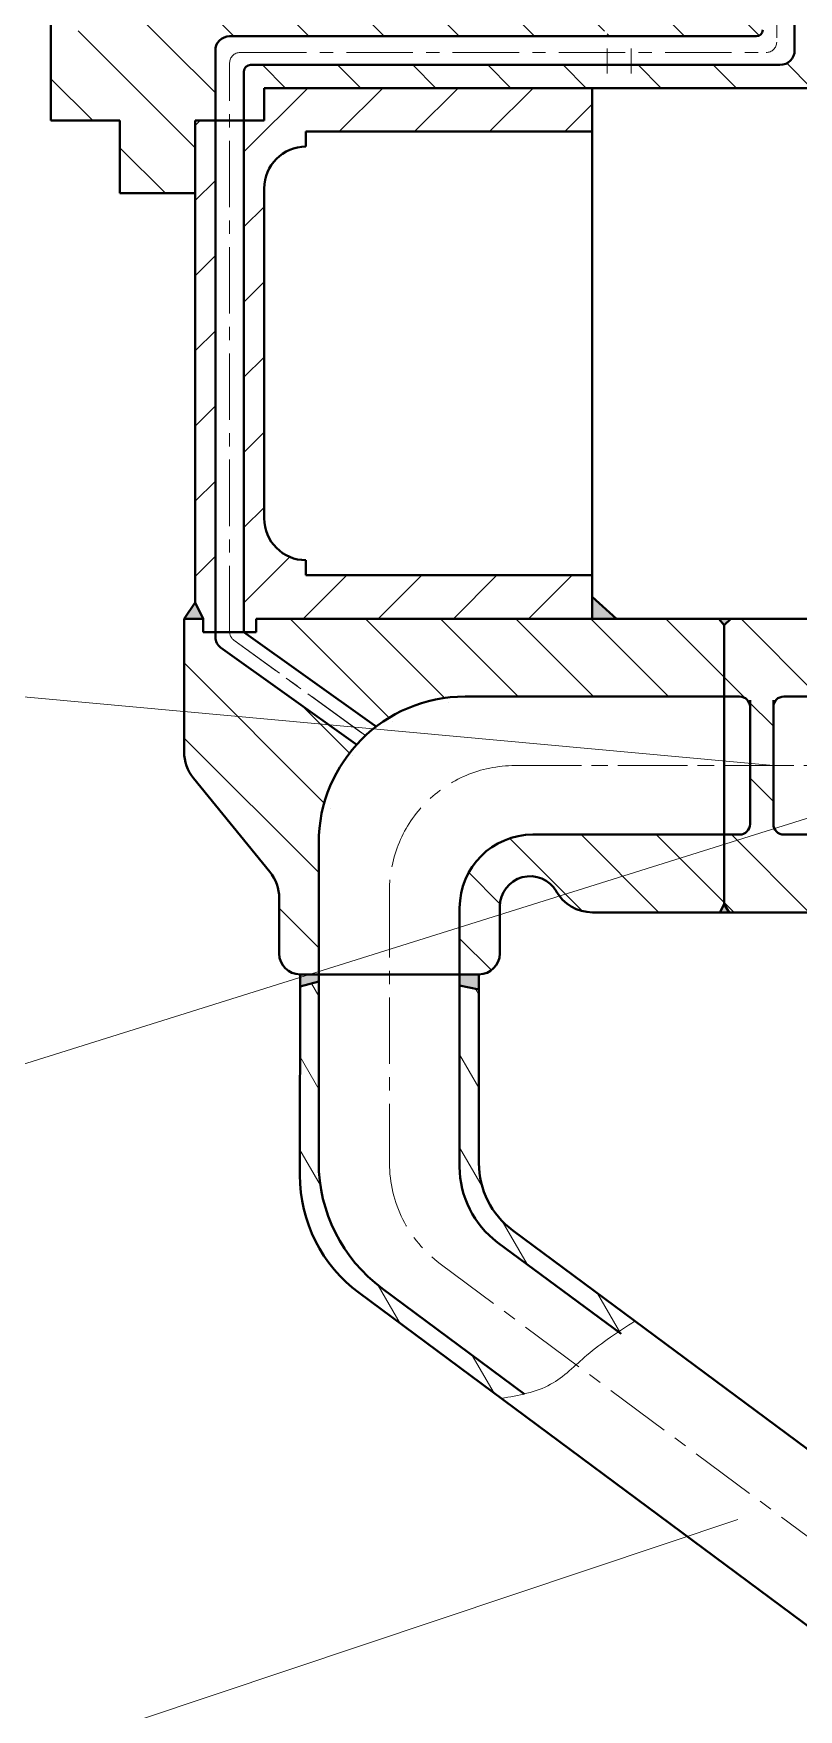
# Model space of a CAD drawing. Header units: millimetres. Extents: x 3913 to 6157, y -487 to 5915.
# Drawn here: x 4670 to 5035, y 3 to 804 of the extents above; entities that cross this region are included whole.
import ezdxf

# ---------------------------------------------------------------- set-up
doc = ezdxf.new("R2010")
doc.units = ezdxf.units.MM
doc.linetypes.add('ACAD_ISO03W100', pattern=[30, 12, -18])
doc.linetypes.add('осевая', pattern=[50.8, 31.75, -6.35, 6.35, -6.35])
doc.layers.get('0').update_dxf_attribs({"lineweight": 40})
for name, color, linetype, lineweight in [('Оси', 7, 'осевая', 20), ('ОСИ МОИ', 7, 'осевая', 20), ('Штрих пункт', 7, 'ACAD_ISO03W100', 20), ('штриховка', 7, 'Continuous', 20)]:
    doc.layers.add(name, color=color, linetype=linetype, lineweight=lineweight)

msp = doc.modelspace()

# ---------------------------------------------------------------- hatches: boundary and pattern name
h = msp.add_hatch(color=256)
h.dxf.hatch_style = 1
h.paths.add_polyline_path([(4805.99, 353.96), (4797.11, 353.96), (4797.1, 348.14), (4805.99, 350.62)])
h.paths.add_polyline_path([(4882.58, 353.96), (4873.38, 353.96), (4873.38, 348.71), (4882.58, 346.71)])
h = msp.add_hatch(color=256)
h.dxf.hatch_style = 1
h.paths.add_polyline_path([(4805.99, 353.96), (4797.11, 353.96), (4797.1, 348.14), (4805.99, 350.62)])
h.paths.add_polyline_path([(4882.58, 353.96), (4873.38, 353.96), (4873.38, 348.71), (4882.58, 346.71)])
at = {"layer": 'штриховка'}
h = msp.add_hatch(dxfattribs=at)
h.set_pattern_fill('ANSI31', color=256, scale=8, angle=90)
h.paths.add_polyline_path([(4892.86, 856.5), (4892.86, 876.1), (4848.28, 876.1), (4848.28, 863.05), (4794.39, 863.05), (4794.39, 854.11), (4777.25, 854.11), (4777.25, 863.05), (4742.73, 863.05), (4711.39, 829.97), (4711.39, 804.96), (4687.7, 804.96), (4678, 794.72), (4678, 762.07), (4710.94, 762.07), (4710.94, 727.32), (4746.95, 727.32), (4746.95, 762.07), (4756.6, 762.07), (4756.6, 795.36, -0.421846), (4763.44, 802.38), (4939.75, 802.38), (4943.86, 805.7), (4943.86, 856.5)])
h.paths.add_polyline_path([(4742.73, 863.05), (4709.42, 863.05), (4695.06, 846.64), (4711.39, 846.64), (4711.39, 829.97)], flags=17)
h.paths.add_polyline_path([(4698.66, 876.1), (4678, 876.1), (4678, 846.64), (4695.06, 846.64), (4709.42, 863.05), (4698.66, 863.05)], flags=17)
h.paths.add_polyline_path([(4955.37, 856.5), (4943.86, 856.5), (4943.86, 805.7), (4955.37, 815.03)])
h.paths.add_polyline_path([(4998.76, 850.18), (4998.76, 856.5), (4955.37, 856.5), (4955.37, 815.03)], flags=17)
h.paths.add_polyline_path([(5018.28, 846.5), (4998.76, 844.7), (4998.76, 850.18), (4955.37, 815.03), (4955.37, 802.38), (5015.28, 802.38, 0.414214), (5018.28, 805.38)], flags=17)
h.paths.add_polyline_path([(4955.37, 815.03), (4943.86, 805.7), (4943.86, 802.38), (4955.37, 802.38)])
h.paths.add_polyline_path([(4943.86, 788.69), (4922.85, 788.69), (4909.2, 777.63), (4943.86, 777.63)], flags=17)
h.paths.add_polyline_path([(4955.37, 788.69), (4943.86, 788.69), (4943.86, 777.63), (4955.37, 777.63)])
h.paths.add_polyline_path([(5059.96, 787.63), (5059.96, 850.36), (5054.26, 849.83), (5054.26, 857.25), (5043.97, 857.25), (5043.97, 848.88), (5033.54, 847.91), (5033.54, 795.69, -0.414214), (5026.54, 788.69), (4955.37, 788.69), (4955.37, 777.63), (5049.96, 777.63, 0.414214)])
h = msp.add_hatch(dxfattribs=at)
h.set_pattern_fill('ANSI31', color=256, scale=8, angle=90)
h.paths.add_polyline_path([(4922.85, 788.69), (4773.48, 788.69, 0.414214), (4770.28, 785.49), (4770.28, 762.07), (4779.93, 762.07), (4779.93, 777.63), (4909.2, 777.63)])
h = msp.add_hatch(dxfattribs=at)
h.set_pattern_fill('ANSI31', color=256, scale=8)
h.paths.add_polyline_path([(4779.93, 777.63), (4779.93, 762.07), (4770.28, 762.07), (4770.28, 523.93), (4770.28, 517.46), (4776.08, 517.46), (4776.08, 523.93), (4779.93, 523.93), (4936.69, 523.93), (4936.69, 544.79), (4799.93, 544.79), (4799.93, 551.93, -0.414214), (4779.93, 571.93), (4779.93, 729.63, -0.414214), (4799.93, 749.63), (4799.93, 756.77), (4936.69, 756.77), (4936.69, 777.63)])
h.paths.add_polyline_path([(4756.6, 762.07), (4746.95, 762.07), (4746.95, 727.32), (4746.95, 531.65), (4741.66, 523.93), (4746.95, 523.93), (4750.8, 523.93), (4750.8, 517.46), (4756.6, 517.46), (4756.6, 523.93)])
h = msp.add_hatch(dxfattribs=at)
h.set_pattern_fill('ANSI31', color=256, scale=8, angle=90)
h.paths.add_polyline_path([(5085.23, 510.69), (5089.42, 510.69), (5089.42, 536.82), (5085.23, 536.82), (5085.23, 540.53), (5052.18, 523.93), (5003.05, 523.93), (4999.88, 520.88), (4999.88, 489.96), (4999.88, 486.78), (5007.22, 486.78, -0.414214), (5012.22, 481.78), (5012.22, 453.78), (5023.37, 453.78), (5023.37, 481.78, -0.414214), (5028.37, 486.78), (5042.88, 486.78), (5085.23, 501.09), (5085.23, 504.04)])
h.paths.add_polyline_path([(5098.96, 534.76), (5098.96, 536.82), (5089.42, 536.82), (5089.42, 510.69), (5095.11, 510.69), (5098.96, 511.59)])
h.paths.add_polyline_path([(5042.88, 420.78), (5028.37, 420.78, -0.414214), (5023.37, 425.78), (5023.37, 453.78), (5012.22, 453.78), (5012.22, 425.78, -0.414214), (5007.22, 420.78), (4999.88, 420.78), (4999.88, 417.59), (4999.88, 387.48), (5002.25, 383.62), (5052.18, 383.62), (5085.23, 367.03), (5085.23, 370.74), (5089.39, 370.74), (5089.39, 396.87), (5085.23, 396.87), (5085.23, 403.51), (5085.23, 406.46)])
h = msp.add_hatch(color=256, dxfattribs=at)
h.dxf.hatch_style = 1
h.paths.add_polyline_path([(4746.95, 531.65), (4741.66, 523.93), (4746.95, 523.93), (4750.8, 523.93)])
h.paths.add_polyline_path([(4938.34, 523.93), (4948.42, 523.93), (4936.69, 534.36), (4936.69, 523.93)])
h = msp.add_hatch(dxfattribs=at)
h.set_pattern_fill('ANSI31', color=256, scale=8, angle=90)
edge = h.paths.add_edge_path()
edge.add_line((4999.88, 520.88), (4997.38, 523.93))
edge.add_line((4997.38, 523.93), (4938.34, 523.93))
edge.add_line((4938.34, 523.93), (4779.93, 523.93))
edge.add_line((4779.93, 523.93), (4776.08, 523.93))
edge.add_line((4776.08, 523.93), (4776.08, 517.46))
edge.add_line((4776.08, 517.46), (4770.28, 517.46))
edge.add_line((4770.28, 517.46), (4833.47, 472.38))
edge.add_arc((4875.9, 417.04), 69.74, 89.9281, 127.48021, ccw=False)
edge.add_line((4875.99, 486.78), (4960.91, 486.78))
edge.add_line((4960.91, 486.78), (4999.88, 486.78))
edge.add_line((4999.88, 486.78), (4999.88, 520.88))
edge = h.paths.add_edge_path()
edge.add_line((4824.14, 463.81), (4759.11, 510.21))
edge.add_arc((4762.6, 515.1), 6, 180, 234.49135, ccw=False)
edge.add_line((4756.6, 515.1), (4756.6, 517.46))
edge.add_line((4756.6, 517.46), (4750.8, 517.46))
edge.add_line((4750.8, 517.46), (4750.8, 523.93))
edge.add_line((4750.8, 523.93), (4746.95, 523.93))
edge.add_line((4746.95, 523.93), (4741.66, 523.93))
edge.add_line((4741.66, 523.93), (4741.66, 460.34))
edge.add_arc((4761.66, 460.34), 20, 180, 219.20757)
edge.add_line((4746.16, 447.69), (4782.6, 403.02))
edge.add_arc((4767.11, 390.38), 20, 0, 39.20757, ccw=False)
edge.add_line((4787.11, 390.38), (4787.11, 363.96))
edge.add_arc((4797.11, 363.96), 10, 180, 270)
edge.add_line((4797.11, 353.96), (4805.99, 353.96))
edge.add_line((4805.99, 353.96), (4805.99, 419.96))
edge.add_arc((4876.52, 416.44), 70.62, 137.87351, 177.14285, ccw=False)
edge = h.paths.add_edge_path()
edge.add_line((4999.88, 420.78), (4960.91, 420.78))
edge.add_line((4960.91, 420.78), (4908.38, 420.78))
edge.add_arc((4908.5, 385.53), 35.25, 90.20253, 184.78133)
edge.add_line((4873.38, 382.59), (4873.38, 353.96))
edge.add_line((4873.38, 353.96), (4882.58, 353.96))
edge.add_arc((4882.58, 363.96), 10, 270, 360)
edge.add_line((4892.58, 363.96), (4892.58, 386.38))
edge.add_arc((4907.08, 386.39), 14.49, 31.48293, 180.01738, ccw=False)
edge.add_arc((4936.94, 403.62), 20, 208.90667, 270)
edge.add_line((4936.94, 383.62), (4997.8, 383.62))
edge.add_line((4997.8, 383.62), (4999.88, 387.48))
edge.add_line((4999.88, 387.48), (4999.88, 420.78))
h = msp.add_hatch(color=256, dxfattribs=at)
h.dxf.hatch_style = 1
h.paths.add_polyline_path([(4997.38, 523.93), (4999.88, 520.88), (5003.05, 523.93)])
h.paths.add_polyline_path([(4999.88, 387.48), (4997.8, 383.62), (5002.25, 383.62)])
h = msp.add_hatch(dxfattribs=at)
h.set_pattern_fill('ANSI31', color=256, scale=7, angle=75)
edge = h.paths.add_edge_path()
edge.add_line((4805.99, 264.14), (4805.99, 350.62))
edge.add_line((4805.99, 350.62), (4797.1, 348.14))
edge.add_line((4797.1, 348.14), (4797.03, 257.97))
edge.add_arc((4867.03, 257.91), 70, 179.95169, 233.42001)
edge.add_line((4825.31, 201.7), (4893.24, 151.29))
edge.add_spline(control_points=[(4893.24, 151.29), (4897.01, 151.9), (4900.78, 152.5), (4904.42, 153.36)], knot_values=[0, 0, 0, 0, 11.065637, 11.065637, 11.065637, 11.065637], degree=3, periodic=0)
edge.add_line((4904.42, 153.36), (4836.29, 203.91))
edge.add_arc((4880.99, 264.14), 75, 180, 233.42001, ccw=False)
edge = h.paths.add_edge_path()
edge.add_line((4882.58, 263.74), (4882.58, 346.71))
edge.add_line((4882.58, 346.71), (4873.38, 348.71))
edge.add_line((4873.38, 348.71), (4873.38, 262.01))
edge.add_arc((4918.38, 262.01), 45, 180, 233.42001)
edge.add_line((4891.56, 225.88), (4950.56, 182.1))
edge.add_spline(control_points=[(4950.56, 182.1), (4953.02, 183.87), (4955.28, 185.86), (4957.12, 188.3)], knot_values=[65.791264, 65.791264, 65.791264, 65.791264, 74.963841, 74.963841, 74.963841, 74.963841], degree=3, periodic=0)
edge.add_line((4957.12, 188.3), (4898.75, 231.62))
edge.add_arc((4922.58, 263.74), 40, 180, 233.42001, ccw=False)

# ---------------------------------------------------------------- linework, layer by layer
for p, q in [((4678, 762.07), (4678, 876.1)), ((5033.54, 847.91), (5033.54, 795.69)), ((4763.44, 802.38), (5015.28, 802.38)), ((4756.6, 762.07), (4756.6, 795.71)), ((4770.28, 762.07), (4770.28, 785.49)), ((4773.48, 788.69), (5026.54, 788.69)), ((4779.93, 762.07), (4779.93, 777.63)), ((4779.93, 777.63), (5049.96, 777.63)), ((4936.69, 756.77), (4936.69, 777.63)), ((4678, 762.07), (4710.94, 762.07)), ((4710.94, 762.07), (4710.94, 727.32)), ((4746.95, 762.07), (4779.93, 762.07)), ((4746.95, 727.32), (4746.95, 762.07)), ((4756.6, 523.93), (4756.6, 762.07)), ((4770.28, 762.07), (4756.6, 762.07)), ((4770.28, 523.93), (4770.28, 762.07)), ((4799.93, 749.63), (4799.93, 756.77)), ((4799.93, 756.77), (4936.69, 756.77)), ((4936.69, 756.77), (4936.69, 544.79)), ((4779.93, 729.63), (4779.93, 571.93)), ((4710.94, 727.32), (4746.95, 727.32)), ((4746.95, 727.32), (4746.95, 531.65)), ((4799.93, 551.93), (4799.93, 544.79)), ((4799.93, 544.79), (4936.69, 544.79)), ((4936.69, 544.79), (4936.69, 523.93)), ((4741.66, 523.93), (4746.95, 531.65)), ((4746.95, 531.65), (4750.8, 523.93)), ((4936.69, 534.36), (4948.42, 523.93)), ((4741.66, 523.93), (4741.66, 460.34)), ((4741.66, 523.93), (4746.95, 523.93)), ((4741.66, 523.93), (4741.66, 460.34)), ((4741.66, 523.93), (4746.95, 523.93)), ((4750.8, 523.93), (4746.95, 523.93)), ((4750.8, 523.93), (4746.95, 523.93)), ((4750.8, 523.93), (4750.8, 517.46)), ((4750.8, 523.93), (4750.8, 517.46)), ((4756.6, 517.46), (4756.6, 523.93)), ((4770.28, 517.46), (4770.28, 523.93)), ((4776.08, 523.93), (4776.08, 517.46)), ((4776.08, 523.93), (4779.93, 523.93)), ((4776.08, 523.93), (4779.93, 523.93)), ((4776.08, 523.93), (4776.08, 517.46)), ((4938.34, 523.93), (4779.93, 523.93)), ((4938.34, 523.93), (4779.93, 523.93)), ((5052.18, 523.93), (4938.34, 523.93)), ((5052.18, 523.93), (4938.34, 523.93)), ((4997.38, 523.93), (4999.88, 520.88)), ((4999.88, 520.88), (5003.05, 523.93)), ((4999.88, 489.96), (4999.88, 520.88)), ((4750.8, 517.46), (4756.6, 517.46)), ((4750.8, 517.46), (4756.6, 517.46)), ((4756.6, 515.1), (4756.6, 517.46)), ((4756.6, 517.46), (4770.28, 517.46)), ((4756.6, 515.1), (4756.6, 517.46)), ((4756.6, 517.46), (4770.28, 517.46)), ((4776.08, 517.46), (4770.28, 517.46)), ((4770.28, 517.46), (4831.36, 473.89)), ((4770.28, 517.46), (4831.36, 473.89)), ((4776.08, 517.46), (4770.28, 517.46)), ((4759.11, 510.21), (4822.43, 465.03)), ((4759.11, 510.21), (4822.43, 465.03)), ((4999.88, 489.96), (4999.88, 453.78)), ((4960.91, 486.78), (4875.99, 486.78)), ((5007.22, 486.78), (4960.91, 486.78)), ((5012.22, 484.96), (5012.22, 456.78)), ((5012.22, 481.78), (5012.22, 453.78)), ((5023.37, 484.96), (5023.37, 456.78)), ((5023.37, 481.78), (5023.37, 453.78)), ((5042.88, 486.78), (5028.37, 486.78)), ((4831.36, 473.89), (4833.47, 472.38)), ((4822.43, 465.03), (4824.14, 463.81)), ((4999.88, 417.59), (4999.88, 453.78)), ((5012.22, 425.78), (5012.22, 453.78)), ((5023.37, 425.78), (5023.37, 453.78)), ((4746.16, 447.69), (4782.6, 403.02)), ((4746.16, 447.69), (4782.6, 403.02)), ((4805.99, 420.08), (4805.99, 264.14)), ((4805.99, 416.78), (4805.99, 264.14)), ((4960.91, 420.78), (4908.38, 420.78)), ((5007.22, 420.78), (4960.91, 420.78)), ((4999.88, 417.59), (4999.88, 387.48)), ((5042.88, 420.78), (5028.37, 420.78)), ((4787.11, 363.96), (4787.11, 390.38)), ((4787.11, 363.96), (4787.11, 390.38)), ((4873.38, 385.78), (4873.38, 262.01)), ((4892.58, 386.39), (4892.58, 363.96)), ((4892.58, 386.39), (4892.58, 363.96)), ((4997.8, 383.62), (4999.88, 387.48)), ((4999.88, 387.48), (5002.25, 383.62)), ((4873.38, 382.59), (4873.38, 262.01)), ((5052.18, 383.62), (4936.94, 383.62)), ((5052.18, 383.62), (4936.94, 383.62)), ((4797.11, 353.96), (4797.03, 257.97)), ((4797.11, 353.96), (4797.03, 257.97)), ((4806.31, 353.96), (4797.11, 353.96)), ((4806.31, 353.96), (4797.11, 353.96)), ((4806.31, 353.96), (4873.38, 353.96)), ((4806.31, 353.96), (4873.38, 353.96)), ((4873.38, 353.96), (4882.58, 353.96)), ((4873.38, 353.96), (4882.58, 353.96)), ((4882.58, 353.96), (4882.58, 263.74)), ((4882.58, 353.96), (4882.58, 263.74)), ((4797.1, 348.14), (4805.99, 350.62)), ((4797.1, 348.14), (4805.99, 350.62)), ((4873.38, 348.71), (4882.58, 346.71)), ((4873.38, 348.71), (4882.58, 346.71)), ((4891.56, 225.88), (4950.56, 182.1)), ((4898.75, 231.62), (5119.41, 67.86)), ((4825.31, 201.7), (5074.66, 16.65)), ((4836.29, 203.91), (4904.42, 153.36))]:
    msp.add_line(p, q)
for centre, radius, start, end in [((4763.44, 795.53), 6.85, 90, 181.48903), ((5015.28, 805.38), 3, 270, 0), ((5026.54, 795.69), 7, 270, 0), ((4773.48, 785.49), 3.2, 90, 180), ((4799.93, 729.63), 20, 90, 180), ((4799.93, 571.93), 20, 180, 270), ((4762.6, 515.1), 6, 180, 234.49135), ((4762.6, 515.1), 6, 180, 234.49135), ((4875.99, 416.78), 70, 90, 180), ((5007.22, 481.78), 5, 0, 90), ((5028.37, 481.78), 5, 90, 180), ((4761.66, 460.34), 20, 180, 219.20757), ((4761.66, 460.34), 20, 180, 219.20757), ((5007.22, 425.78), 5, 270, 0), ((5028.37, 425.78), 5, 180, 270), ((4908.38, 385.78), 35, 90, 180), ((4767.11, 390.38), 20, 360, 39.20757), ((4767.11, 390.38), 20, 0, 39.20757), ((4907.08, 386.39), 14.49, 29.97808, 179.98262), ((4907.08, 386.39), 14.49, 29.97808, 179.98262), ((4936.94, 403.62), 20, 208.90667, 270), ((4936.94, 403.62), 20, 208.90667, 270), ((4797.11, 363.96), 10, 180, 270), ((4797.11, 363.96), 10, 180, 270), ((4882.58, 363.96), 10, 270, 0), ((4882.58, 363.96), 10, 270, 0), ((4867.03, 257.91), 70, 179.95169, 233.42001), ((4867.03, 257.91), 70, 179.95169, 233.42001), ((4880.99, 264.14), 75, 180, 233.42001), ((4880.99, 264.14), 75, 180, 233.42001), ((4918.38, 262.01), 45, 180, 233.42001), ((4918.38, 262.01), 45, 180, 233.42001), ((4922.58, 263.74), 40, 180, 233.42001), ((4922.58, 263.74), 40, 180, 233.42001)]:
    msp.add_arc(centre, radius, start, end)
at = {"layer": 'Оси'}
for p, q in [((5024.95, 934.91), (5024.95, 799.6)), ((4768.44, 794.6), (5019.95, 794.6)), ((4763.44, 517.46), (4763.44, 789.6)), ((4826.49, 469.46), (4765.51, 513.65)), ((4828.38, 468.09), (4765.51, 513.65)), ((5184.03, 453.78), (4899.85, 453.78)), ((4899.85, 453.78), (5184.03, 453.78)), ((4839.85, 393.78), (4839.85, 263.84)), ((4864.09, 215.66), (5133.77, 15.53))]:
    msp.add_line(p, q, dxfattribs=at)
for centre, radius, start, end in [((4768.44, 789.6), 5, 90, 180), ((5019.95, 799.6), 5, 270, 0), ((4768.44, 517.7), 5, 180, 234.07194), ((4768.44, 517.7), 5, 180, 234.07194), ((4899.85, 393.78), 60, 90, 180), ((4899.85, 263.84), 60, 180, 233.42001)]:
    msp.add_arc(centre, radius, start, end, dxfattribs=at)
at = {"layer": 'ОСИ МОИ'}
msp.add_line((4839.85, 393.78), (4839.85, 263.84), dxfattribs=at)
for centre, start, end in [((4899.85, 393.78), 90, 180), ((4899.85, 263.84), 180, 233.42001)]:
    msp.add_arc(centre, 60, start, end, dxfattribs=at)
at = {"layer": 'Штрих пункт'}
for p, q in [((4943.86, 856.5), (4943.86, 777.63)), ((4955.37, 856.5), (4955.37, 777.63))]:
    msp.add_line(p, q, dxfattribs=at)
at = {"layer": 'штриховка'}
for p, q in [((5023.37, 453.78), (4308.18, 519.25)), ((4756.6, 515.1), (4756.6, 517.46)), ((4756.6, 515.1), (4756.6, 517.46)), ((5151.82, 463.8), (4308.18, 199.16)), ((5006.46, 93.38), (4308.18, -139.98))]:
    msp.add_line(p, q, dxfattribs=at)
at = {"layer": 'штриховка', "end_tangent": (0.603637, 0.79726)}
msp.add_spline([(4893.24, 151.29), (4916.9, 158.04), (4934.22, 171.95), (4957.12, 188.3)], degree=3, dxfattribs=at)

doc.saveas('drawing.dxf')
